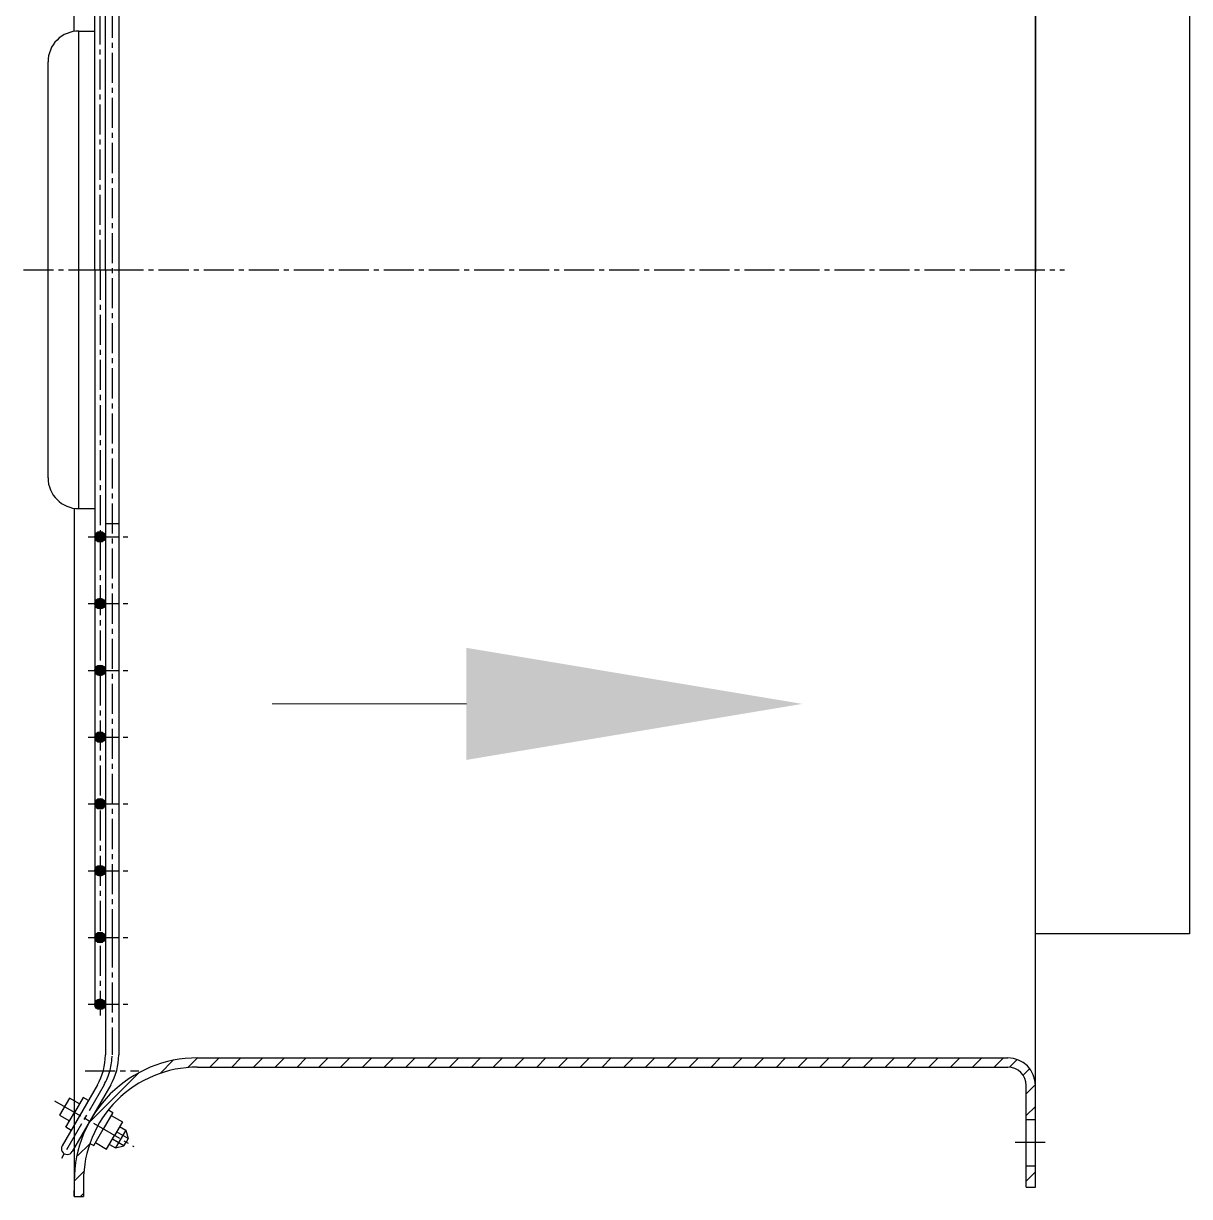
# Model space of a CAD drawing. Header units: millimetres. Extents: x 35720 to 50764, y -47170 to -36532.
# Drawn here: x 37534.3 to 37912.7, y -43412.8 to -43032.1 of the extents above; entities that cross this region are included whole.
import ezdxf

# ---------------------------------------------------------------- set-up
doc = ezdxf.new("R2010")
doc.units = ezdxf.units.MM
doc.header["$LTSCALE"] = 13
doc.linetypes.add('CENTER', pattern=[50.800000000000004, 31.75, -6.35, 6.35, -6.35])
doc.linetypes.add('CENTER2', pattern=[1.125, 0.75, -0.125, 0.125, -0.125])
doc.layers.get('0').update_dxf_attribs({"color": 1, "linetype": 'CENTER'})
for name, color, linetype in [('01', 7, 'Continuous'), ('DIM', 4, 'Continuous'), ('中心线', 1, 'CENTER2'), ('粗实线', 4, 'Continuous'), ('细实线', 2, 'Continuous')]:
    doc.layers.add(name, color=color, linetype=linetype)
doc.layers.add('zxx', color=6, linetype='CENTER', lineweight=15)

# ---------------------------------------------------------------- blocks, each defined once
blk = doc.blocks.new('101320.')
at = {"layer": '粗实线'}
h = blk.add_hatch(color=256, dxfattribs=at)
edge = h.paths.add_edge_path(flags=0)
edge.add_arc((35007.05995624752, -7720.387057979104), 1.733280010332237, 270, 360.0000040045472)
edge.add_line((35008.79323625785, -7720.38705785796), (35007.05995625786, -7720.387057989436))
edge.add_line((35007.05995625786, -7720.387057989436), (35007.05995625786, -7722.120337989436))
edge = h.paths.add_edge_path(flags=0)
edge.add_line((35007.05995625786, -7722.120337989436), (35007.05995625786, -7720.387057989436))
edge.add_line((35007.05995625786, -7720.387057989436), (35005.32667625786, -7720.387057989436))
edge.add_arc((35007.05995626818, -7720.387057979109), 1.733280010325871, 180.0000003413373, 269.9999996586776)
edge = h.paths.add_edge_path(flags=0)
edge.add_line((35005.32667625786, -7720.387057989436), (35007.05995625786, -7720.387057989436))
edge.add_line((35007.05995625786, -7720.387057989436), (35007.05995625786, -7718.653777989439))
edge.add_arc((35007.05995626819, -7720.387057999774), 1.73328001033542, 90.00000034138247, 179.9999892578917)
edge.add_line((35005.32667625785, -7720.38705767481), (35005.32667625786, -7720.387057989436))
edge = h.paths.add_edge_path(flags=0)
edge.add_line((35007.05995625786, -7720.387057989436), (35008.79323625786, -7720.387057989436))
edge.add_arc((35007.05995624752, -7720.387057999778), 1.733280010337694, 3.419085986226654e-07, 89.99999965810645)
edge.add_line((35007.05995625786, -7718.653777989441), (35007.05995625786, -7720.387057989436))
h = blk.add_hatch(color=256, dxfattribs=at)
edge = h.paths.add_edge_path(flags=0)
edge.add_arc((35007.05995624752, -7720.387057979104), 1.733280010332237, 270, 360.0000040045472)
edge.add_line((35008.79323625785, -7720.38705785796), (35007.05995625786, -7720.387057989436))
edge.add_line((35007.05995625786, -7720.387057989436), (35007.05995625786, -7722.120337989436))
edge = h.paths.add_edge_path(flags=0)
edge.add_line((35007.05995625786, -7722.120337989436), (35007.05995625786, -7720.387057989436))
edge.add_line((35007.05995625786, -7720.387057989436), (35005.32667625786, -7720.387057989436))
edge.add_arc((35007.05995626818, -7720.387057979109), 1.733280010325871, 180.0000003413373, 269.9999996586776)
edge = h.paths.add_edge_path(flags=0)
edge.add_line((35005.32667625786, -7720.387057989436), (35007.05995625786, -7720.387057989436))
edge.add_line((35007.05995625786, -7720.387057989436), (35007.05995625786, -7718.653777989439))
edge.add_arc((35007.05995626819, -7720.387057999774), 1.73328001033542, 90.00000034138247, 179.9999892578917)
edge.add_line((35005.32667625785, -7720.38705767481), (35005.32667625786, -7720.387057989436))
edge = h.paths.add_edge_path(flags=0)
edge.add_line((35007.05995625786, -7720.387057989436), (35008.79323625786, -7720.387057989436))
edge.add_arc((35007.05995624752, -7720.387057999778), 1.733280010337694, 3.419085986226654e-07, 89.99999965810645)
edge.add_line((35007.05995625786, -7718.653777989441), (35007.05995625786, -7720.387057989436))
h = blk.add_hatch(color=256, dxfattribs=at)
edge = h.paths.add_edge_path(flags=0)
edge.add_arc((35007.05995624753, -7742.068401153922), 1.733280010335875, 0, 90, ccw=False)
edge.add_line((35008.79323625787, -7742.068401153922), (35007.05995625787, -7742.068401143587))
edge.add_line((35007.05995625787, -7742.068401143588), (35007.05995625787, -7740.335121143587))
edge = h.paths.add_edge_path(flags=0)
edge.add_line((35007.05995625787, -7740.335121143587), (35007.05995625787, -7742.068401143588))
edge.add_line((35007.05995625787, -7742.068401143588), (35005.32667625787, -7742.068401143588))
edge.add_arc((35007.0599562682, -7742.06840115392), 1.733280010334056, 90.00000034159291, 179.9999996584371, ccw=False)
edge = h.paths.add_edge_path(flags=0)
edge.add_line((35005.32667625787, -7742.068401143588), (35007.05995625787, -7742.068401143588))
edge.add_line((35007.05995625787, -7742.068401143588), (35007.05995625787, -7743.801681143585))
edge.add_arc((35007.0599562682, -7742.068401133247), 1.733280010337239, 180.0000000000451, 269.9999996584071, ccw=False)
edge = h.paths.add_edge_path(flags=0)
edge.add_line((35007.05995625787, -7742.068401143588), (35008.79323625787, -7742.068401143588))
edge.add_arc((35007.05995624753, -7742.068401133251), 1.733280010335875, 270.0000003417432, 359.9999996582868, ccw=False)
edge.add_line((35007.05995625787, -7743.801681143585), (35007.05995625787, -7742.068401143588))
h = blk.add_hatch(color=256, dxfattribs=at)
edge = h.paths.add_edge_path(flags=0)
edge.add_arc((35007.05995624753, -7742.068401153922), 1.733280010335875, 0, 90, ccw=False)
edge.add_line((35008.79323625787, -7742.068401153922), (35007.05995625787, -7742.068401143587))
edge.add_line((35007.05995625787, -7742.068401143588), (35007.05995625787, -7740.335121143587))
edge = h.paths.add_edge_path(flags=0)
edge.add_line((35007.05995625787, -7740.335121143587), (35007.05995625787, -7742.068401143588))
edge.add_line((35007.05995625787, -7742.068401143588), (35005.32667625787, -7742.068401143588))
edge.add_arc((35007.0599562682, -7742.06840115392), 1.733280010334056, 90.00000034159291, 179.9999996584371, ccw=False)
edge = h.paths.add_edge_path(flags=0)
edge.add_line((35005.32667625787, -7742.068401143588), (35007.05995625787, -7742.068401143588))
edge.add_line((35007.05995625787, -7742.068401143588), (35007.05995625787, -7743.801681143585))
edge.add_arc((35007.0599562682, -7742.068401133247), 1.733280010337239, 180.0000000000451, 269.9999996584071, ccw=False)
edge = h.paths.add_edge_path(flags=0)
edge.add_line((35007.05995625787, -7742.068401143588), (35008.79323625787, -7742.068401143588))
edge.add_arc((35007.05995624753, -7742.068401133251), 1.733280010335875, 270.0000003417432, 359.9999996582868, ccw=False)
edge.add_line((35007.05995625787, -7743.801681143585), (35007.05995625787, -7742.068401143588))
h = blk.add_hatch(color=256, dxfattribs=at)
edge = h.paths.add_edge_path(flags=0)
edge.add_arc((35007.05995624753, -7742.068401153922), 1.733280010335875, 0, 90, ccw=False)
edge.add_line((35008.79323625787, -7742.068401153922), (35007.05995625787, -7742.068401143587))
edge.add_line((35007.05995625787, -7742.068401143588), (35007.05995625787, -7740.335121143587))
edge = h.paths.add_edge_path(flags=0)
edge.add_line((35007.05995625787, -7740.335121143587), (35007.05995625787, -7742.068401143588))
edge.add_line((35007.05995625787, -7742.068401143588), (35005.32667625787, -7742.068401143588))
edge.add_arc((35007.0599562682, -7742.06840115392), 1.733280010334056, 90.00000034159291, 179.9999996584371, ccw=False)
edge = h.paths.add_edge_path(flags=0)
edge.add_line((35005.32667625787, -7742.068401143588), (35007.05995625787, -7742.068401143588))
edge.add_line((35007.05995625787, -7742.068401143588), (35007.05995625787, -7743.801681143585))
edge.add_arc((35007.0599562682, -7742.068401133247), 1.733280010337239, 180.0000000000451, 269.9999996584071, ccw=False)
edge = h.paths.add_edge_path(flags=0)
edge.add_line((35007.05995625787, -7742.068401143588), (35008.79323625787, -7742.068401143588))
edge.add_arc((35007.05995624753, -7742.068401133251), 1.733280010335875, 270.0000003417432, 359.9999996582868, ccw=False)
edge.add_line((35007.05995625787, -7743.801681143585), (35007.05995625787, -7742.068401143588))
h = blk.add_hatch(color=256, dxfattribs=at)
edge = h.paths.add_edge_path(flags=0)
edge.add_arc((35007.05995624753, -7742.068401153922), 1.733280010335875, 0, 90, ccw=False)
edge.add_line((35008.79323625787, -7742.068401153922), (35007.05995625787, -7742.068401143587))
edge.add_line((35007.05995625787, -7742.068401143588), (35007.05995625787, -7740.335121143587))
edge = h.paths.add_edge_path(flags=0)
edge.add_line((35007.05995625787, -7740.335121143587), (35007.05995625787, -7742.068401143588))
edge.add_line((35007.05995625787, -7742.068401143588), (35005.32667625787, -7742.068401143588))
edge.add_arc((35007.0599562682, -7742.06840115392), 1.733280010334056, 90.00000034159291, 179.9999996584371, ccw=False)
edge = h.paths.add_edge_path(flags=0)
edge.add_line((35005.32667625787, -7742.068401143588), (35007.05995625787, -7742.068401143588))
edge.add_line((35007.05995625787, -7742.068401143588), (35007.05995625787, -7743.801681143585))
edge.add_arc((35007.0599562682, -7742.068401133247), 1.733280010337239, 180.0000000000451, 269.9999996584071, ccw=False)
edge = h.paths.add_edge_path(flags=0)
edge.add_line((35007.05995625787, -7742.068401143588), (35008.79323625787, -7742.068401143588))
edge.add_arc((35007.05995624753, -7742.068401133251), 1.733280010335875, 270.0000003417432, 359.9999996582868, ccw=False)
edge.add_line((35007.05995625787, -7743.801681143585), (35007.05995625787, -7742.068401143588))
h = blk.add_hatch(color=256, dxfattribs=at)
edge = h.paths.add_edge_path(flags=0)
edge.add_arc((35007.05995624753, -7763.734401153917), 1.733280010333146, 0, 90, ccw=False)
edge.add_line((35008.79323625786, -7763.734401153917), (35007.05995625787, -7763.734401143585))
edge.add_line((35007.05995625787, -7763.734401143585), (35007.05995625787, -7762.001121143585))
edge = h.paths.add_edge_path(flags=0)
edge.add_line((35007.05995625787, -7762.001121143585), (35007.05995625787, -7763.734401143585))
edge.add_line((35007.05995625787, -7763.734401143585), (35005.32667625787, -7763.734401143585))
edge.add_arc((35007.0599562682, -7763.734401153917), 1.733280010334056, 90.00000034159291, 179.9999996584371, ccw=False)
edge = h.paths.add_edge_path(flags=0)
edge.add_line((35005.32667625787, -7763.734401143585), (35007.05995625787, -7763.734401143585))
edge.add_line((35007.05995625787, -7763.734401143585), (35007.05995625787, -7765.467681143586))
edge.add_arc((35007.05995626821, -7763.734401133248), 1.733280010337694, 180.0000000000451, 269.9999996582568, ccw=False)
edge = h.paths.add_edge_path(flags=0)
edge.add_line((35007.05995625787, -7763.734401143585), (35008.79323625787, -7763.734401143585))
edge.add_arc((35007.05995624753, -7763.734401133253), 1.733280010331328, 270.00000034150275, 359.9999996584973, ccw=False)
edge.add_line((35007.05995625786, -7765.467681143586), (35007.05995625787, -7763.734401143585))
h = blk.add_hatch(color=256, dxfattribs=at)
edge = h.paths.add_edge_path(flags=0)
edge.add_arc((35007.05995624753, -7763.734401153917), 1.733280010333146, 0, 90, ccw=False)
edge.add_line((35008.79323625786, -7763.734401153917), (35007.05995625787, -7763.734401143585))
edge.add_line((35007.05995625787, -7763.734401143585), (35007.05995625787, -7762.001121143585))
edge = h.paths.add_edge_path(flags=0)
edge.add_line((35007.05995625787, -7762.001121143585), (35007.05995625787, -7763.734401143585))
edge.add_line((35007.05995625787, -7763.734401143585), (35005.32667625787, -7763.734401143585))
edge.add_arc((35007.0599562682, -7763.734401153917), 1.733280010334056, 90.00000034159291, 179.9999996584371, ccw=False)
edge = h.paths.add_edge_path(flags=0)
edge.add_line((35005.32667625787, -7763.734401143585), (35007.05995625787, -7763.734401143585))
edge.add_line((35007.05995625787, -7763.734401143585), (35007.05995625787, -7765.467681143586))
edge.add_arc((35007.05995626821, -7763.734401133248), 1.733280010337694, 180.0000000000451, 269.9999996582568, ccw=False)
edge = h.paths.add_edge_path(flags=0)
edge.add_line((35007.05995625787, -7763.734401143585), (35008.79323625787, -7763.734401143585))
edge.add_arc((35007.05995624753, -7763.734401133253), 1.733280010331328, 270.00000034150275, 359.9999996584973, ccw=False)
edge.add_line((35007.05995625786, -7765.467681143586), (35007.05995625787, -7763.734401143585))
h = blk.add_hatch(color=256, dxfattribs=at)
edge = h.paths.add_edge_path(flags=0)
edge.add_arc((35007.05995624753, -7785.400401153921), 1.733280010333601, 1.1368683772161603e-13, 89.99999999996999, ccw=False)
edge.add_line((35008.79323625787, -7785.400401153921), (35007.05995625787, -7785.400401143586))
edge.add_line((35007.05995625787, -7785.400401143586), (35007.05995625787, -7783.667121143586))
edge = h.paths.add_edge_path(flags=0)
edge.add_line((35007.05995625787, -7783.667121143586), (35007.05995625787, -7785.400401143586))
edge.add_line((35007.05995625787, -7785.400401143586), (35005.32667625787, -7785.400401143586))
edge.add_arc((35007.0599562682, -7785.400401153918), 1.733280010329509, 90.00000034153283, 179.9999996584673, ccw=False)
edge = h.paths.add_edge_path(flags=0)
edge.add_line((35005.32667625787, -7785.400401143586), (35007.05995625787, -7785.400401143586))
edge.add_line((35007.05995625787, -7785.400401143586), (35007.05995625787, -7787.133681143583))
edge.add_arc((35007.0599562682, -7785.400401133254), 1.733280010328144, 179.999999999985, 269.9999996586175, ccw=False)
edge = h.paths.add_edge_path(flags=0)
edge.add_line((35007.05995625787, -7785.400401143586), (35008.79323625787, -7785.400401143586))
edge.add_arc((35007.05995624754, -7785.400401133253), 1.733280010330418, 270.0000003415929, 359.9999996584221, ccw=False)
edge.add_line((35007.05995625787, -7787.133681143583), (35007.05995625787, -7785.400401143586))
h = blk.add_hatch(color=256, dxfattribs=at)
edge = h.paths.add_edge_path(flags=0)
edge.add_arc((35007.05995624753, -7785.400401153921), 1.733280010333601, 1.1368683772161603e-13, 89.99999999996999, ccw=False)
edge.add_line((35008.79323625787, -7785.400401153921), (35007.05995625787, -7785.400401143586))
edge.add_line((35007.05995625787, -7785.400401143586), (35007.05995625787, -7783.667121143586))
edge = h.paths.add_edge_path(flags=0)
edge.add_line((35007.05995625787, -7783.667121143586), (35007.05995625787, -7785.400401143586))
edge.add_line((35007.05995625787, -7785.400401143586), (35005.32667625787, -7785.400401143586))
edge.add_arc((35007.0599562682, -7785.400401153918), 1.733280010329509, 90.00000034153283, 179.9999996584673, ccw=False)
edge = h.paths.add_edge_path(flags=0)
edge.add_line((35005.32667625787, -7785.400401143586), (35007.05995625787, -7785.400401143586))
edge.add_line((35007.05995625787, -7785.400401143586), (35007.05995625787, -7787.133681143583))
edge.add_arc((35007.0599562682, -7785.400401133254), 1.733280010328144, 179.999999999985, 269.9999996586175, ccw=False)
edge = h.paths.add_edge_path(flags=0)
edge.add_line((35007.05995625787, -7785.400401143586), (35008.79323625787, -7785.400401143586))
edge.add_arc((35007.05995624754, -7785.400401133253), 1.733280010330418, 270.0000003415929, 359.9999996584221, ccw=False)
edge.add_line((35007.05995625787, -7787.133681143583), (35007.05995625787, -7785.400401143586))
h = blk.add_hatch(color=256, dxfattribs=at)
edge = h.paths.add_edge_path(flags=0)
edge.add_arc((35007.05995624753, -7807.066401153917), 1.733280010334056, -4.5076831156620756e-11, 90, ccw=False)
edge.add_line((35008.79323625787, -7807.066401153918), (35007.05995625787, -7807.066401143587))
edge.add_line((35007.05995625787, -7807.066401143587), (35007.05995625787, -7805.333121143587))
edge = h.paths.add_edge_path(flags=0)
edge.add_line((35007.05995625787, -7805.333121143587), (35007.05995625787, -7807.066401143587))
edge.add_line((35007.05995625787, -7807.066401143587), (35005.32667625787, -7807.066401143587))
edge.add_arc((35007.0599562682, -7807.066401153919), 1.733280010329509, 90.0000003415629, 179.9999996584371, ccw=False)
edge = h.paths.add_edge_path(flags=0)
edge.add_line((35005.32667625787, -7807.066401143587), (35007.05995625787, -7807.066401143587))
edge.add_line((35007.05995625787, -7807.066401143587), (35007.05995625787, -7808.799681143588))
edge.add_arc((35007.05995626821, -7807.06640113325), 1.733280010337239, 180.0000000000301, 269.99999965816653, ccw=False)
edge = h.paths.add_edge_path(flags=0)
edge.add_line((35007.05995625787, -7807.066401143587), (35008.79323625787, -7807.066401143587))
edge.add_arc((35007.05995624753, -7807.066401133252), 1.733280010336784, 270.00000034165305, 359.99999965834695, ccw=False)
edge.add_line((35007.05995625786, -7808.799681143588), (35007.05995625787, -7807.066401143587))
h = blk.add_hatch(color=256, dxfattribs=at)
edge = h.paths.add_edge_path(flags=0)
edge.add_arc((35007.05995624753, -7807.066401153917), 1.733280010334056, -4.5076831156620756e-11, 90, ccw=False)
edge.add_line((35008.79323625787, -7807.066401153918), (35007.05995625787, -7807.066401143587))
edge.add_line((35007.05995625787, -7807.066401143587), (35007.05995625787, -7805.333121143587))
edge = h.paths.add_edge_path(flags=0)
edge.add_line((35007.05995625787, -7805.333121143587), (35007.05995625787, -7807.066401143587))
edge.add_line((35007.05995625787, -7807.066401143587), (35005.32667625787, -7807.066401143587))
edge.add_arc((35007.0599562682, -7807.066401153919), 1.733280010329509, 90.0000003415629, 179.9999996584371, ccw=False)
edge = h.paths.add_edge_path(flags=0)
edge.add_line((35005.32667625787, -7807.066401143587), (35007.05995625787, -7807.066401143587))
edge.add_line((35007.05995625787, -7807.066401143587), (35007.05995625787, -7808.799681143588))
edge.add_arc((35007.05995626821, -7807.06640113325), 1.733280010337239, 180.0000000000301, 269.99999965816653, ccw=False)
edge = h.paths.add_edge_path(flags=0)
edge.add_line((35007.05995625787, -7807.066401143587), (35008.79323625787, -7807.066401143587))
edge.add_arc((35007.05995624753, -7807.066401133252), 1.733280010336784, 270.00000034165305, 359.99999965834695, ccw=False)
edge.add_line((35007.05995625786, -7808.799681143588), (35007.05995625787, -7807.066401143587))
h = blk.add_hatch(color=256, dxfattribs=at)
edge = h.paths.add_edge_path(flags=0)
edge.add_arc((35007.05995624753, -7828.73240115392), 1.733280010335875, 0, 90, ccw=False)
edge.add_line((35008.79323625787, -7828.73240115392), (35007.05995625787, -7828.732401143585))
edge.add_line((35007.05995625787, -7828.732401143585), (35007.05995625787, -7826.999121143584))
edge = h.paths.add_edge_path(flags=0)
edge.add_line((35007.05995625787, -7826.999121143584), (35007.05995625787, -7828.732401143585))
edge.add_line((35007.05995625787, -7828.732401143585), (35005.32667625787, -7828.732401143585))
edge.add_arc((35007.0599562682, -7828.73240115392), 1.733280010334965, 90.00000034165299, 179.999999658347, ccw=False)
edge = h.paths.add_edge_path(flags=0)
edge.add_line((35005.32667625787, -7828.732401143585), (35007.05995625787, -7828.732401143585))
edge.add_line((35007.05995625787, -7828.732401143585), (35007.05995625787, -7830.465681143585))
edge.add_arc((35007.0599562682, -7828.732401133244), 1.733280010340422, 180, 269.99999965846723, ccw=False)
edge = h.paths.add_edge_path(flags=0)
edge.add_line((35007.05995625787, -7828.732401143585), (35008.79323625787, -7828.732401143585))
edge.add_arc((35007.05995624753, -7828.732401133251), 1.733280010337694, 270.0000003415929, 359.9999996584221, ccw=False)
edge.add_line((35007.05995625786, -7830.465681143589), (35007.05995625787, -7828.732401143585))
h = blk.add_hatch(color=256, dxfattribs=at)
edge = h.paths.add_edge_path(flags=0)
edge.add_arc((35007.05995624753, -7828.73240115392), 1.733280010335875, 0, 90, ccw=False)
edge.add_line((35008.79323625787, -7828.73240115392), (35007.05995625787, -7828.732401143585))
edge.add_line((35007.05995625787, -7828.732401143585), (35007.05995625787, -7826.999121143584))
edge = h.paths.add_edge_path(flags=0)
edge.add_line((35007.05995625787, -7826.999121143584), (35007.05995625787, -7828.732401143585))
edge.add_line((35007.05995625787, -7828.732401143585), (35005.32667625787, -7828.732401143585))
edge.add_arc((35007.0599562682, -7828.73240115392), 1.733280010334965, 90.00000034165299, 179.999999658347, ccw=False)
edge = h.paths.add_edge_path(flags=0)
edge.add_line((35005.32667625787, -7828.732401143585), (35007.05995625787, -7828.732401143585))
edge.add_line((35007.05995625787, -7828.732401143585), (35007.05995625787, -7830.465681143585))
edge.add_arc((35007.0599562682, -7828.732401133244), 1.733280010340422, 180, 269.99999965846723, ccw=False)
edge = h.paths.add_edge_path(flags=0)
edge.add_line((35007.05995625787, -7828.732401143585), (35008.79323625787, -7828.732401143585))
edge.add_arc((35007.05995624753, -7828.732401133251), 1.733280010337694, 270.0000003415929, 359.9999996584221, ccw=False)
edge.add_line((35007.05995625786, -7830.465681143589), (35007.05995625787, -7828.732401143585))
h = blk.add_hatch(color=256, dxfattribs=at)
edge = h.paths.add_edge_path(flags=0)
edge.add_arc((35007.05995624753, -7850.398401153916), 1.733280010333601, -3.012701199622825e-11, 90, ccw=False)
edge.add_line((35008.79323625787, -7850.398401153916), (35007.05995625787, -7850.398401143585))
edge.add_line((35007.05995625787, -7850.398401143586), (35007.05995625787, -7848.665121143586))
edge = h.paths.add_edge_path(flags=0)
edge.add_line((35007.05995625787, -7848.665121143586), (35007.05995625787, -7850.398401143586))
edge.add_line((35007.05995625787, -7850.398401143586), (35005.32667625787, -7850.398401143586))
edge.add_arc((35007.0599562682, -7850.398401153919), 1.733280010334056, 90.00000034159291, 179.9999996584221, ccw=False)
edge = h.paths.add_edge_path(flags=0)
edge.add_line((35005.32667625787, -7850.398401143586), (35007.05995625787, -7850.398401143586))
edge.add_line((35007.05995625787, -7850.398401143586), (35007.05995625787, -7852.131681143583))
edge.add_arc((35007.0599562682, -7850.39840113325), 1.733280010331782, 180.000000000015, 269.9999996585273, ccw=False)
edge = h.paths.add_edge_path(flags=0)
edge.add_line((35007.05995625787, -7850.398401143586), (35008.79323625787, -7850.398401143586))
edge.add_arc((35007.05995624754, -7850.398401133252), 1.733280010330418, 270.000000341623, 359.9999996584221, ccw=False)
edge.add_line((35007.05995625787, -7852.131681143583), (35007.05995625787, -7850.398401143586))
h = blk.add_hatch(color=256, dxfattribs=at)
edge = h.paths.add_edge_path(flags=0)
edge.add_arc((35007.05995624753, -7850.398401153916), 1.733280010333601, -3.012701199622825e-11, 90, ccw=False)
edge.add_line((35008.79323625787, -7850.398401153916), (35007.05995625787, -7850.398401143585))
edge.add_line((35007.05995625787, -7850.398401143586), (35007.05995625787, -7848.665121143586))
edge = h.paths.add_edge_path(flags=0)
edge.add_line((35007.05995625787, -7848.665121143586), (35007.05995625787, -7850.398401143586))
edge.add_line((35007.05995625787, -7850.398401143586), (35005.32667625787, -7850.398401143586))
edge.add_arc((35007.0599562682, -7850.398401153919), 1.733280010334056, 90.00000034159291, 179.9999996584221, ccw=False)
edge = h.paths.add_edge_path(flags=0)
edge.add_line((35005.32667625787, -7850.398401143586), (35007.05995625787, -7850.398401143586))
edge.add_line((35007.05995625787, -7850.398401143586), (35007.05995625787, -7852.131681143583))
edge.add_arc((35007.0599562682, -7850.39840113325), 1.733280010331782, 180.000000000015, 269.9999996585273, ccw=False)
edge = h.paths.add_edge_path(flags=0)
edge.add_line((35007.05995625787, -7850.398401143586), (35008.79323625787, -7850.398401143586))
edge.add_arc((35007.05995624754, -7850.398401133252), 1.733280010330418, 270.000000341623, 359.9999996584221, ccw=False)
edge.add_line((35007.05995625787, -7852.131681143583), (35007.05995625787, -7850.398401143586))
h = blk.add_hatch(color=256, dxfattribs=at)
edge = h.paths.add_edge_path(flags=0)
edge.add_arc((35007.05995624753, -7872.064401153923), 1.733280010335875, 1.5120349416974932e-11, 89.99999999996999, ccw=False)
edge.add_line((35008.79323625786, -7872.064401153923), (35007.05995625786, -7872.064401143587))
edge.add_line((35007.05995625787, -7872.064401143587), (35007.05995625787, -7870.331121143587))
edge = h.paths.add_edge_path(flags=0)
edge.add_line((35007.05995625787, -7870.331121143587), (35007.05995625787, -7872.064401143587))
edge.add_line((35007.05995625787, -7872.064401143587), (35005.32667625787, -7872.064401143587))
edge.add_arc((35007.0599562682, -7872.064401153923), 1.733280010335875, 90.00000034168312, 179.9999996583018, ccw=False)
edge = h.paths.add_edge_path(flags=0)
edge.add_line((35005.32667625787, -7872.064401143587), (35007.05995625787, -7872.064401143587))
edge.add_line((35007.05995625787, -7872.064401143587), (35007.05995625787, -7873.797681143587))
edge.add_arc((35007.0599562682, -7872.064401133253), 1.733280010333146, 180, 269.9999996584973, ccw=False)
edge = h.paths.add_edge_path(flags=0)
edge.add_line((35007.05995625787, -7872.064401143587), (35008.79323625787, -7872.064401143587))
edge.add_arc((35007.05995624753, -7872.064401133255), 1.733280010334056, 270.0000003415027, 359.99999965848224, ccw=False)
edge.add_line((35007.05995625786, -7873.797681143589), (35007.05995625787, -7872.064401143587))
h = blk.add_hatch(color=256, dxfattribs=at)
edge = h.paths.add_edge_path(flags=0)
edge.add_arc((35007.05995624753, -7872.064401153923), 1.733280010335875, 1.5120349416974932e-11, 89.99999999996999, ccw=False)
edge.add_line((35008.79323625786, -7872.064401153923), (35007.05995625786, -7872.064401143587))
edge.add_line((35007.05995625787, -7872.064401143587), (35007.05995625787, -7870.331121143587))
edge = h.paths.add_edge_path(flags=0)
edge.add_line((35007.05995625787, -7870.331121143587), (35007.05995625787, -7872.064401143587))
edge.add_line((35007.05995625787, -7872.064401143587), (35005.32667625787, -7872.064401143587))
edge.add_arc((35007.0599562682, -7872.064401153923), 1.733280010335875, 90.00000034168312, 179.9999996583018, ccw=False)
edge = h.paths.add_edge_path(flags=0)
edge.add_line((35005.32667625787, -7872.064401143587), (35007.05995625787, -7872.064401143587))
edge.add_line((35007.05995625787, -7872.064401143587), (35007.05995625787, -7873.797681143587))
edge.add_arc((35007.0599562682, -7872.064401133253), 1.733280010333146, 180, 269.9999996584973, ccw=False)
edge = h.paths.add_edge_path(flags=0)
edge.add_line((35007.05995625787, -7872.064401143587), (35008.79323625787, -7872.064401143587))
edge.add_arc((35007.05995624753, -7872.064401133255), 1.733280010334056, 270.0000003415027, 359.99999965848224, ccw=False)
edge.add_line((35007.05995625786, -7873.797681143589), (35007.05995625787, -7872.064401143587))
for p, q in [((35012.44998107525, -7658.940599038677), (35013.39985715692, -7657.990722957013)), ((34703.44998107595, -7666.026818751083), (34706.44998107735, -7663.026818750152)), ((35012.31496590561, -7666.14668202079), (35015.44992551246, -7663.011722413634)), ((35010.40077313221, -7675.131942605658), (35014.32805396198, -7671.204661775791)), ((34994.37441768506, -7698.229365864452), (35010.69012649961, -7681.913657049699)), ((34703.44998107688, -7687.240022186381), (34706.44998107642, -7684.240022186614)), ((34703.45531279285, -7694.305758282231), (34706.44998107595, -7691.311089999001)), ((34705.33351632598, -7699.498622561028), (34707.48049618023, -7697.351642706779)), ((34709.43430650531, -7702.468900193149), (34711.93594606638, -7699.96726063208)), ((34713.84291871134, -7702.989220177182), (34716.84291871376, -7699.989220174295)), ((34720.91398651811, -7702.989220181009), (34723.91398652458, -7699.989220174295)), ((34727.98505433533, -7702.989220174919), (34730.98505433533, -7699.989220174919)), ((34735.05612214865, -7702.989220173289), (34738.05612214818, -7699.989220173988)), ((34742.12718996011, -7702.989220173753), (34745.12718995964, -7699.989220174451)), ((34749.19825777203, -7702.989220174219), (34752.19825777203, -7699.989220174219)), ((34756.26932558371, -7702.989220173753), (34759.26932558325, -7699.989220174682)), ((34763.3403933954, -7702.989220174217), (34766.34039339633, -7699.989220173751)), ((34770.41146120756, -7702.989220173984), (34773.41146120756, -7699.989220173984)), ((34777.48252901855, -7702.989220175148), (34780.48252901901, -7699.989220174217)), ((34784.5535968307, -7702.98922017445), (34787.5535968307, -7699.989220174217)), ((34791.62466464309, -7702.989220173517), (34794.62466464262, -7699.989220174215)), ((34798.69573245408, -7702.989220175146), (34801.69573245454, -7699.989220174448)), ((34805.766800266, -7702.989220174448), (34808.76680026553, -7699.989220175379)), ((34812.83786807885, -7702.989220173517), (34815.83786807839, -7699.989220174448)), ((34819.90893589007, -7702.989220174448), (34822.90893589007, -7699.989220174681)), ((34826.98000370246, -7702.989220174215), (34829.98000370246, -7699.989220174448)), ((34834.05107151462, -7702.989220174215), (34837.05107151368, -7699.989220174681)), ((34841.12213932514, -7702.989220174681), (34844.12213932607, -7699.989220174215)), ((34848.19320713776, -7702.989220174448), (34851.19320713776, -7699.989220174215)), ((34855.26427494945, -7702.989220174448), (34858.26427495038, -7699.989220173749)), ((34862.3353427616, -7702.989220174215), (34865.3353427616, -7699.989220174215)), ((34869.40641057352, -7702.989220174446), (34872.40641057352, -7699.989220174446)), ((34876.47747838568, -7702.989220173748), (34879.47747838568, -7699.989220173748)), ((34883.5485461969, -7702.989220174912), (34886.5485461969, -7699.989220174677)), ((34890.61961400929, -7702.989220174677), (34893.61961400975, -7699.989220173979)), ((34897.69068182121, -7702.989220173979), (34900.69068182121, -7699.989220173979)), ((34904.76174963243, -7702.989220174444), (34907.7617496329, -7699.989220174211)), ((34911.83281744435, -7702.989220174444), (34914.83281744528, -7699.989220173746)), ((34918.90388525697, -7702.989220173979), (34921.90388525744, -7699.989220173513)), ((34925.97495306866, -7702.989220173979), (34928.97495306866, -7699.989220173979)), ((34933.04602088035, -7702.989220174444), (34936.04602088035, -7699.989220174444)), ((34940.1170886925, -7702.989220174211), (34943.11708869157, -7699.989220174677)), ((34947.18815650396, -7702.989220174444), (34950.18815650349, -7699.989220175143)), ((34954.25922431704, -7702.989220173746), (34957.25922431704, -7699.989220173746)), ((34961.33029212734, -7702.989220174211), (34964.33029212687, -7699.98922017491)), ((34968.40135993809, -7702.989220176074), (34971.40135993809, -7699.989220176074)), ((34975.47244782706, -7702.989200099128), (34978.60739440465, -7699.854253521051)), ((34983.32672493379, -7702.205990804563), (34987.59270424374, -7697.940011494185))]:
    blk.add_line(p, q)
at = {"layer": 'zxx'}
blk.add_line((34700.26548587206, -7675.489220174297), (34710.01477855005, -7675.489220174295), dxfattribs=at)
at = {"layer": '中心线'}
for p, q in [((35005.77250049932, -7694.211549626474), (35019.92861804998, -7669.692434790803)), ((35005.77250049932, -7694.211549626474), (35019.92861804998, -7669.692434790803)), ((35021.89904957675, -7689.069511715272), (34996.1101225247, -7674.180267739659)), ((34700.26548587206, -7675.489220174297), (34710.01477855005, -7675.489220174295)), ((35011.85501614393, -7698.736401143586), (34994.46761467358, -7698.736401143586)), ((35003.16007625787, -7742.068401143588), (35003.16007625787, -7703.961249626478)), ((35003.16007625787, -7742.068401143588), (35003.16007625787, -7703.961249626478)), ((35007.05995625787, -7958.728401143584), (35007.05995625787, -7716.771211805135)), ((35010.94279495555, -7720.387057989436), (34998.09608934748, -7720.387057989436)), ((35010.94279495555, -7720.387057989436), (34998.09608934748, -7720.387057989436)), ((35007.05995625787, -7958.728401143584), (35007.05995625787, -7737.185922396064)), ((35010.94279495557, -7742.068401143588), (34998.09608934749, -7742.068401143588)), ((35010.94279495557, -7742.068401143588), (34998.09608934749, -7742.068401143588)), ((35010.94279495557, -7742.068401143588), (34998.09608934749, -7742.068401143588)), ((35010.94279495557, -7742.068401143588), (34998.09608934749, -7742.068401143588)), ((35003.16007625787, -8175.388401143584), (35003.16007625787, -7742.068401143588)), ((35003.16007625787, -8175.388401143584), (35003.16007625787, -7742.068401143588)), ((35010.94279495557, -7763.734401143585), (34998.09608934749, -7763.734401143585)), ((35010.94279495557, -7763.734401143585), (34998.09608934749, -7763.734401143585)), ((35010.94279495557, -7785.400401143583), (34998.09608934749, -7785.400401143583)), ((35010.94279495557, -7785.400401143583), (34998.09608934749, -7785.400401143583)), ((35010.94279495557, -7807.066401143587), (34998.09608934749, -7807.066401143587)), ((35010.94279495557, -7807.066401143587), (34998.09608934749, -7807.066401143587)), ((35010.94279495557, -7828.732401143585), (34998.09608934749, -7828.732401143585)), ((35010.94279495557, -7828.732401143585), (34998.09608934749, -7828.732401143585)), ((35010.94279495557, -7850.398401143586), (34998.09608934749, -7850.398401143586)), ((35010.94279495557, -7850.398401143586), (34998.09608934749, -7850.398401143586)), ((35010.94279495557, -7872.064401143587), (34998.09608934749, -7872.064401143587)), ((35010.94279495557, -7872.064401143587), (34998.09608934749, -7872.064401143587)), ((35031.92206523625, -7958.72072956651), (34694.0208023224, -7958.720729566523)), ((35031.92206523625, -7958.72072956651), (34694.0208023224, -7958.720729566523)), ((35013.02074948064, -7958.728401143584), (34998.09608934749, -7958.728401143584)), ((35013.02074948064, -7958.728401143584), (34998.09608934749, -7958.728401143584)), ((35013.02074948064, -7958.728401143584), (34998.09608934749, -7958.728401143584)), ((35013.02074948064, -7958.728401143584), (34998.09608934749, -7958.728401143584)), ((35007.05995625787, -7958.728401143584), (35007.05995625787, -8178.054336839181)), ((35007.05995625787, -7958.728401143584), (35007.05995625787, -8200.207487360709))]:
    blk.add_line(p, q, dxfattribs=at)
blk.add_arc((35022.65947625787, -7703.961249626478), 19.49940000000029, 149.9999999999376, 180, dxfattribs=at)
blk.add_arc((35022.65947625787, -7703.961249626478), 19.49940000000029, 149.9999999999376, 180, dxfattribs=at)
at = {"layer": '粗实线'}
for p, q in [((35012.44998107624, -7662.989220174284), (35012.44998107624, -7657.990722955183)), ((35015.44998107624, -7657.990722955183), (35012.44998107624, -7657.990722955183)), ((35012.44998107624, -7662.989220174284), (35012.44998107624, -7657.990722955183)), ((35015.44998107624, -7657.990722955183), (35012.44998107624, -7657.990722955183)), ((35015.44998107624, -7657.989220174284), (35015.44998107624, -7659.989220174284)), ((35015.44998107624, -7657.989220174284), (35015.44998107624, -7659.989220174284)), ((35015.44998107624, -7881.333869599868), (35015.44998107624, -7657.990722955183)), ((35015.44998107624, -7881.333869599868), (35015.44998107624, -7657.990722955183)), ((34703.44998107624, -7660.989220174297), (34703.44998107624, -7957.989220174297)), ((34703.44998107624, -7660.989220174297), (34703.44998107624, -7957.989220174297)), ((34706.44998107624, -7660.989220174297), (34703.44998107624, -7660.989220174297)), ((34706.44998107624, -7660.989220174297), (34703.44998107624, -7660.989220174297)), ((34706.44998107624, -7660.989220174297), (34706.44998107624, -7693.989220174297)), ((34706.44998107624, -7660.989220174297), (34706.44998107624, -7693.989220174297)), ((34706.44998107624, -7667.989220174297), (34703.44998107624, -7667.989220174297)), ((34706.44998107624, -7667.989220174297), (34703.44998107624, -7667.989220174297)), ((34999.30071598633, -7674.475780245473), (34998.63102828951, -7675.635713361575)), ((34998.69339140025, -7679.527697285244), (35002.0327667939, -7673.743729437905)), ((35002.0327667939, -7673.743729437905), (34999.30071598633, -7674.475780245473)), ((34999.30071598633, -7674.475780245473), (35003.04652852874, -7676.63842612517)), ((35004.04652852874, -7674.906375317598), (35002.0327667939, -7673.743729437905)), ((35004.93200767432, -7673.372680448403), (35002.37684083192, -7677.798359241267)), ((35003.60590049931, -7694.211549626474), (35016.0965486237, -7672.577112455583)), ((35003.60590049931, -7694.211549626474), (35016.0965486237, -7672.577112455583)), ((35008.57008974854, -7675.473128113284), (35004.93200767432, -7673.372680448403)), ((35009.12902412391, -7674.50502537705), (35006.01492290614, -7679.898806906152)), ((35007.93910049932, -7694.211549626474), (35019.3464486237, -7674.453443095423)), ((35007.93910049932, -7694.211549626474), (35019.3464486237, -7674.453443095423)), ((35010.36956567117, -7675.2212523733), (35009.12902412391, -7674.50502537705)), ((34997.96134059269, -7676.795646477673), (34998.63102828951, -7675.635713361571)), ((34998.69339140025, -7679.527697285244), (34997.96134059269, -7676.795646477673)), ((34997.96134059269, -7676.795646477673), (35001.7071531351, -7678.958292357369)), ((34999.82167398951, -7682.224038034135), (35002.37684083192, -7677.798359241267)), ((35000.7071531351, -7680.690343164937), (34998.69339140025, -7679.527697285244)), ((35002.90082168836, -7685.292588435252), (35006.01492290614, -7679.898806906152)), ((35018.14744807653, -7680.456601664471), (35015.35584899933, -7685.29179310054)), ((35016.43357524377, -7679.467096723118), (35018.14744807653, -7680.456601664471)), ((34706.44998107624, -7682.989220174297), (34703.44998107624, -7682.989220174297)), ((34706.44998107624, -7682.989220174297), (34703.44998107624, -7682.989220174297)), ((35003.45975606373, -7684.324485699017), (34999.82167398951, -7682.224038034135)), ((35004.33019860199, -7686.117839581108), (35002.90082168836, -7685.292588435252)), ((35012.56424992214, -7690.126984536611), (35015.35584899933, -7685.29179310054)), ((35020.18481917612, -7684.431543989413), (35016.93559033544, -7682.555600843589)), ((35017.0253365039, -7689.903928503314), (35020.18481917612, -7684.431543989413)), ((35010.85037708937, -7689.137479595262), (35012.56424992214, -7690.126984536611)), ((35013.77610766323, -7688.027985357494), (35017.0253365039, -7689.903928503314)), ((34975.44998107624, -7699.989220174286), (34712.44998107624, -7699.989220174295)), ((34975.44998107624, -7699.989220174286), (34724.44998107624, -7699.989220174295)), ((34975.44998107624, -7702.989220174286), (34712.44998107624, -7702.989220174295)), ((34975.44998107624, -7702.989220174286), (34724.44998107624, -7702.989220174295)), ((35000.99347625787, -7742.068401143588), (35000.99347625787, -7703.961249626478)), ((35000.99347625787, -7742.068401143588), (35000.99347625787, -7703.961249626478)), ((35005.32667625787, -7742.068401143588), (35005.32667625787, -7703.961249626474)), ((35005.32667625787, -7742.068401143588), (35005.32667625787, -7703.961249626474)), ((35008.79323625787, -7958.728401143584), (35008.79323625786, -7720.387057989436)), ((35000.99347625787, -8041.124070042802), (35000.99347625787, -7742.068401143588)), ((35000.99347625787, -8041.124070042802), (35000.99347625787, -7742.068401143588)), ((35005.32667625787, -7958.728401143584), (35005.32667625786, -7742.068401143588)), ((35005.32667625787, -7958.728401143584), (35005.32667625786, -7742.068401143588)), ((35008.79323625787, -7958.728401143584), (35008.79323625787, -7742.068401143588)), ((35000.99347625787, -7876.332732244366), (35005.32667625787, -7876.332732244366)), ((35000.99347625787, -7876.332732244366), (35005.32667625787, -7876.332732244366)), ((35013.94998107624, -7881.22072956651), (35008.79323625787, -7881.22072956651)), ((35013.94998107624, -7881.22072956651), (35008.79323625787, -7881.22072956651)), ((35013.94998107624, -7881.22072956651), (35013.94998107624, -8036.22072956651)), ((35013.94998107624, -7881.22072956651), (35013.94998107624, -8036.22072956651)), ((35023.94998107624, -7891.22072956651), (35023.94998107624, -8026.22072956651)), ((35023.94998107624, -7891.22072956651), (35023.94998107624, -8026.22072956651)), ((34703.44998107624, -8254.989220174297), (34703.44998107624, -7957.989220174297)), ((34703.44998107624, -8254.989220174297), (34703.44998107624, -7957.989220174297)), ((35005.32667625787, -7958.728401143584), (35005.32667625787, -8175.388401143584)), ((35005.32667625787, -7958.728401143584), (35005.32667625787, -8175.388401143584)), ((35008.79323625787, -7958.728401143584), (35008.79323625787, -8175.388401143584)), ((35008.79323625787, -7958.728401143584), (35008.79323625787, -8197.054401143585)), ((35013.94998107624, -8036.22072956651), (35008.79323625787, -8036.22072956651)), ((35013.94998107624, -8036.22072956651), (35008.79323625787, -8036.22072956651)), ((35015.44998107624, -8036.107589533152), (35015.44998107624, -8257.987717393386)), ((35015.44998107624, -8036.107589533152), (35015.44998107624, -8257.987717393386))]:
    blk.add_line(p, q, dxfattribs=at)
for centre in [(35007.05995625786, -7720.387057989436), (35007.05995625786, -7720.387057989436), (35007.05995625787, -7742.068401143588), (35007.05995625787, -7742.068401143588), (35007.05995625787, -7742.068401143588), (35007.05995625787, -7742.068401143588), (35007.05995625787, -7763.734401143585), (35007.05995625787, -7763.734401143585), (35007.05995625787, -7785.400401143583), (35007.05995625787, -7785.400401143583), (35007.05995625787, -7807.066401143587), (35007.05995625787, -7807.066401143587), (35007.05995625787, -7828.732401143585), (35007.05995625787, -7828.732401143585), (35007.05995625787, -7850.398401143586), (35007.05995625787, -7850.398401143586), (35007.05995625787, -7872.064401143587), (35007.05995625787, -7872.064401143587)]:
    blk.add_circle(centre, 1.733279999999997, dxfattribs=at)
for centre, radius, start, end in [((34975.44998107624, -7662.989220174286), 40, 270, 0), ((34975.44998107624, -7662.989220174286), 37, 270, 0), ((34975.44998107624, -7662.989220174286), 40, 270, 0), ((34975.44998107624, -7662.989220174286), 37, 270, 0), ((35017.7214986237, -7673.515277775507), 1.876330639840058, 329.9999999999376, 149.9999999999376), ((35017.7214986237, -7673.515277775507), 1.876330639840058, 329.9999999999376, 149.9999999999376), ((34712.44998107624, -7693.989220174295), 9, 180, 270), ((34712.44998107624, -7693.989220174295), 6, 180, 270), ((35020.49287625787, -7703.961249626478), 19.49940000000094, 149.9999999999376, 180), ((35020.49287625787, -7703.961249626478), 19.49940000000094, 149.9999999999376, 180), ((35024.82607625787, -7703.961249626474), 19.49939999999948, 149.9999999999376, 180), ((35024.82607625787, -7703.961249626474), 19.49939999999948, 149.9999999999376, 180), ((35013.94998107624, -7891.22072956651), 10, 0, 90), ((35013.94998107624, -7891.22072956651), 10, 0, 90), ((35013.94998107624, -8026.22072956651), 10, 270, 0), ((35013.94998107624, -8026.22072956651), 10, 270, 0)]:
    blk.add_arc(centre, radius, start, end, dxfattribs=at)
at = {"layer": '细实线', "color": 1, "lineweight": 18}
blk.add_line((34888.16210775744, -7817.862742432957), (34951.24219065287, -7817.862742432957), dxfattribs=at)
at = {"layer": '细实线', "color": 1}
blk.add_solid([(34888.16210775744, -7799.683096414426), (34888.16210775744, -7836.042388451488), (34779.08423164625, -7817.862742432957)], dxfattribs=at)

msp = doc.modelspace()

# ---------------------------------------------------------------- linework, layer by layer
at = {"layer": 'DIM', "color": 2, "ltscale": 38.86987341633078}
msp.add_lwpolyline([(37862.73711175963, -42657.56618773691), (37912.73711175963, -42657.56618773691), (37912.73711175963, -43327.56618773691), (37862.73711175963, -43327.56618773691)], close=True, dxfattribs=at)

# ---------------------------------------------------------------- block references
at = {"layer": '01', "color": 0, "rotation": 180}
msp.add_blockref('101320.', (72566.18709283587, -51070.78691730343), dxfattribs=at)

doc.saveas('drawing.dxf')
